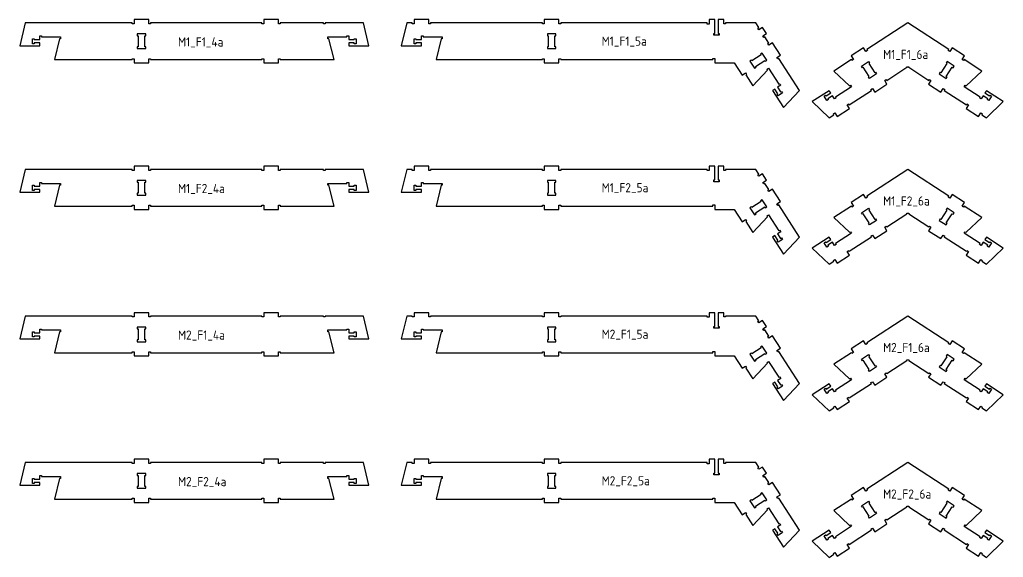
# Model space of a CAD drawing. Header units: millimetres. Extents: x -30325 to 14169, y -12596 to 6470.
# Drawn here: x -10213 to -4844, y -2158 to 777 of the extents above; entities that cross this region are included whole.
import ezdxf

# ---------------------------------------------------------------- set-up
doc = ezdxf.new("R2010")
doc.units = ezdxf.units.MM
doc.header["$MEASUREMENT"] = 0
doc.layers.add('freeswerk_CODES', color=50, linetype='Continuous')

msp = doc.modelspace()

# ---------------------------------------------------------------- linework, layer by layer
for points in [[(-8376.6, 644.7), (-8386.6, 644.7), (-8386.6, 649.7), (-8416.6, 649.7), (-8416.6, 634.7), (-8306.6, 634.7), (-8336.6, 758.7), (-8544.9, 758.7), (-8544.9, 753.7), (-8554.9, 753.7), (-8554.9, 758.7), (-8790.6, 758.7), (-8790.6, 753.7), (-8800.6, 753.7), (-8800.6, 776.7), (-8880.6, 776.7), (-8880.6, 753.7), (-8890.6, 753.7), (-8890.6, 758.7), (-9497.6, 758.7), (-9497.6, 753.7), (-9507.6, 753.7), (-9507.6, 776.7), (-9587.6, 776.7), (-9587.6, 753.7), (-9597.6, 753.7), (-9597.6, 758.7), (-10182.5, 758.7), (-10212.5, 634.7), (-10102.5, 634.7), (-10102.5, 649.7), (-10132.5, 649.7), (-10132.5, 644.7), (-10142.5, 644.7), (-10142.5, 672.7), (-10132.5, 672.7), (-10132.5, 667.7), (-10102.5, 667.7), (-10102.5, 687.7), (-10092.5, 687.7), (-10092.5, 682.7), (-9988.9, 682.7), (-9988.9, 672.7), (-9994.9, 672.7), (-10022.5, 558.7), (-9597.6, 558.7), (-9597.6, 563.7), (-9587.6, 563.7), (-9587.6, 540.7), (-9507.6, 540.7), (-9507.6, 563.7), (-9497.6, 563.7), (-9497.6, 558.7), (-8890.6, 558.7), (-8890.6, 563.7), (-8880.6, 563.7), (-8880.6, 540.7), (-8800.6, 540.7), (-8800.6, 563.7), (-8790.6, 563.7), (-8790.6, 558.7), (-8496.6, 558.7), (-8524.2, 672.7), (-8530.1, 672.7), (-8530.1, 682.7), (-8426.6, 682.7), (-8426.6, 687.7), (-8416.6, 687.7), (-8416.6, 667.7), (-8386.6, 667.7), (-8386.6, 672.7), (-8376.6, 672.7)], [(-8049.4, 667.7), (-8019.4, 667.7), (-8019.4, 687.7), (-8009.4, 687.7), (-8009.4, 682.7), (-7905.8, 682.7), (-7905.8, 672.7), (-7911.8, 672.7), (-7939.4, 558.7), (-7359.4, 558.7), (-7359.4, 563.7), (-7349.4, 563.7), (-7349.4, 540.7), (-7269.4, 540.7), (-7269.4, 563.7), (-7259.4, 563.7), (-7259.4, 558.7), (-6428.4, 558.7), (-6428.4, 565.4), (-6418.4, 565.4), (-6418.4, 540.7), (-6313.5, 540.7), (-6269.8, 473.4), (-6250.5, 485.9), (-6245.1, 477.6), (-6249.3, 474.8), (-6210.6, 415.3), (-6130, 500.6), (-6133.3, 505.6), (-6124.9, 511.1), (-6068.5, 424.2), (-6064.3, 426.9), (-6058.8, 418.5), (-6075.6, 407.6), (-6059.2, 382.5), (-6055, 385.2), (-6049.6, 376.8), (-6073.1, 361.6), (-6078.5, 369.9), (-6074.3, 372.7), (-6090.7, 397.8), (-6103.3, 389.7), (-6043.3, 297.4), (-5955.7, 390.2), (-6069.6, 565.4), (-6073.8, 562.7), (-6079.2, 571), (-6059.9, 583.6), (-6103.5, 650.7), (-6122.8, 638.1), (-6128.3, 646.5), (-6124.1, 649.2), (-6145.9, 682.8), (-6150.1, 680), (-6155.5, 688.4), (-6136.2, 701), (-6158, 734.5), (-6177.3, 722), (-6182.8, 730.3), (-6178.6, 733.1), (-6195.2, 758.7), (-6359.4, 758.7), (-6359.4, 753.7), (-6369.4, 753.7), (-6369.4, 776.7), (-6400.4, 776.7), (-6400.4, 701.7), (-6395.4, 701.7), (-6395.4, 691.7), (-6423.4, 691.7), (-6423.4, 701.7), (-6418.4, 701.7), (-6418.4, 776.7), (-6449.4, 776.7), (-6449.4, 752.7), (-6459.4, 752.7), (-6459.4, 758.7), (-7259.4, 758.7), (-7259.4, 753.7), (-7269.4, 753.7), (-7269.4, 776.7), (-7349.4, 776.7), (-7349.4, 753.7), (-7359.4, 753.7), (-7359.4, 758.7), (-7969.4, 758.7), (-7969.4, 753.7), (-7979.4, 753.7), (-7979.4, 776.7), (-8059.4, 776.7), (-8059.4, 753.7), (-8069.4, 753.7), (-8069.4, 758.7), (-8099.4, 758.7), (-8129.4, 634.7), (-8019.4, 634.7), (-8019.4, 649.7), (-8049.4, 649.7), (-8049.4, 644.7), (-8059.4, 644.7), (-8059.4, 672.7), (-8049.4, 672.7)], [(-9524.6, 698.7), (-9570.6, 698.7), (-9570.6, 688.7), (-9565.6, 688.7), (-9565.6, 628.7), (-9570.6, 628.7), (-9570.6, 618.7), (-9524.6, 618.7), (-9524.6, 628.7), (-9529.6, 628.7), (-9529.6, 688.7), (-9524.6, 688.7)], [(-7332.4, 698.7), (-7332.4, 688.7), (-7327.4, 688.7), (-7327.4, 628.7), (-7332.4, 628.7), (-7332.4, 618.7), (-7286.4, 618.7), (-7286.4, 628.7), (-7291.4, 628.7), (-7291.4, 688.7), (-7286.4, 688.7), (-7286.4, 698.7)], [(-6215.6, 551.6), (-6218.4, 555.7), (-6226.8, 550.3), (-6201.7, 511.7), (-6193.3, 517.2), (-6196, 521.4), (-6145.7, 554.1), (-6143, 549.9), (-6134.6, 555.3), (-6159.7, 593.9), (-6168.1, 588.4), (-6165.3, 584.3)], [(-5544.9, 486.6), (-5540.7, 489.3), (-5535.2, 481), (-5573.8, 455.9), (-5579.3, 464.3), (-5575.1, 467), (-5607.8, 517.3), (-5612, 514.6), (-5617.4, 523), (-5578.8, 548), (-5573.4, 539.6), (-5577.6, 536.9)], [(-5122, 517.3), (-5117.8, 514.6), (-5112.3, 523), (-5150.9, 548), (-5156.3, 539.6), (-5152.1, 536.9), (-5184.8, 486.6), (-5189, 489.3), (-5194.5, 481), (-5155.9, 455.9), (-5150.5, 464.3), (-5154.7, 467)], [(-8376.6, -155.3), (-8386.6, -155.3), (-8386.6, -150.3), (-8416.6, -150.3), (-8416.6, -165.3), (-8306.6, -165.3), (-8336.6, -41.3), (-8544.9, -41.3), (-8544.9, -46.3), (-8554.9, -46.3), (-8554.9, -41.3), (-8790.6, -41.3), (-8790.6, -46.3), (-8800.6, -46.3), (-8800.6, -23.3), (-8880.6, -23.3), (-8880.6, -46.3), (-8890.6, -46.3), (-8890.6, -41.3), (-9497.6, -41.3), (-9497.6, -46.3), (-9507.6, -46.3), (-9507.6, -23.3), (-9587.6, -23.3), (-9587.6, -46.3), (-9597.6, -46.3), (-9597.6, -41.3), (-10182.5, -41.3), (-10212.5, -165.3), (-10102.5, -165.3), (-10102.5, -150.3), (-10132.5, -150.3), (-10132.5, -155.3), (-10142.5, -155.3), (-10142.5, -127.3), (-10132.5, -127.3), (-10132.5, -132.3), (-10102.5, -132.3), (-10102.5, -112.3), (-10092.5, -112.3), (-10092.5, -117.3), (-9988.9, -117.3), (-9988.9, -127.3), (-9994.9, -127.3), (-10022.5, -241.3), (-9597.6, -241.3), (-9597.6, -236.3), (-9587.6, -236.3), (-9587.6, -259.3), (-9507.6, -259.3), (-9507.6, -236.3), (-9497.6, -236.3), (-9497.6, -241.3), (-8890.6, -241.3), (-8890.6, -236.3), (-8880.6, -236.3), (-8880.6, -259.3), (-8800.6, -259.3), (-8800.6, -236.3), (-8790.6, -236.3), (-8790.6, -241.3), (-8496.6, -241.3), (-8524.2, -127.3), (-8530.1, -127.3), (-8530.1, -117.3), (-8426.6, -117.3), (-8426.6, -112.3), (-8416.6, -112.3), (-8416.6, -132.3), (-8386.6, -132.3), (-8386.6, -127.3), (-8376.6, -127.3)], [(-8049.4, -132.3), (-8019.4, -132.3), (-8019.4, -112.3), (-8009.4, -112.3), (-8009.4, -117.3), (-7905.8, -117.3), (-7905.8, -127.3), (-7911.8, -127.3), (-7939.4, -241.3), (-7359.4, -241.3), (-7359.4, -236.3), (-7349.4, -236.3), (-7349.4, -259.3), (-7269.4, -259.3), (-7269.4, -236.3), (-7259.4, -236.3), (-7259.4, -241.3), (-6428.4, -241.3), (-6428.4, -234.6), (-6418.4, -234.6), (-6418.4, -259.3), (-6313.5, -259.3), (-6269.8, -326.6), (-6250.5, -314.1), (-6245.1, -322.4), (-6249.3, -325.2), (-6210.6, -384.7), (-6130, -299.4), (-6133.3, -294.4), (-6124.9, -288.9), (-6068.5, -375.8), (-6064.3, -373.1), (-6058.8, -381.5), (-6075.6, -392.4), (-6059.2, -417.5), (-6055, -414.8), (-6049.6, -423.2), (-6073.1, -438.4), (-6078.5, -430.1), (-6074.3, -427.3), (-6090.7, -402.2), (-6103.3, -410.3), (-6043.3, -502.6), (-5955.7, -409.8), (-6069.6, -234.6), (-6073.8, -237.3), (-6079.2, -229), (-6059.9, -216.4), (-6103.5, -149.3), (-6122.8, -161.9), (-6128.3, -153.5), (-6124.1, -150.8), (-6145.9, -117.2), (-6150.1, -120), (-6155.5, -111.6), (-6136.2, -99), (-6158, -65.5), (-6177.3, -78), (-6182.8, -69.7), (-6178.6, -66.9), (-6195.2, -41.3), (-6359.4, -41.3), (-6359.4, -46.3), (-6369.4, -46.3), (-6369.4, -23.3), (-6400.4, -23.3), (-6400.4, -98.3), (-6395.4, -98.3), (-6395.4, -108.3), (-6423.4, -108.3), (-6423.4, -98.3), (-6418.4, -98.3), (-6418.4, -23.3), (-6449.4, -23.3), (-6449.4, -47.3), (-6459.4, -47.3), (-6459.4, -41.3), (-7259.4, -41.3), (-7259.4, -46.3), (-7269.4, -46.3), (-7269.4, -23.3), (-7349.4, -23.3), (-7349.4, -46.3), (-7359.4, -46.3), (-7359.4, -41.3), (-7969.4, -41.3), (-7969.4, -46.3), (-7979.4, -46.3), (-7979.4, -23.3), (-8059.4, -23.3), (-8059.4, -46.3), (-8069.4, -46.3), (-8069.4, -41.3), (-8099.4, -41.3), (-8129.4, -165.3), (-8019.4, -165.3), (-8019.4, -150.3), (-8049.4, -150.3), (-8049.4, -155.3), (-8059.4, -155.3), (-8059.4, -127.3), (-8049.4, -127.3)], [(-9524.6, -101.3), (-9570.6, -101.3), (-9570.6, -111.3), (-9565.6, -111.3), (-9565.6, -171.3), (-9570.6, -171.3), (-9570.6, -181.3), (-9524.6, -181.3), (-9524.6, -171.3), (-9529.6, -171.3), (-9529.6, -111.3), (-9524.6, -111.3)], [(-7332.4, -101.3), (-7332.4, -111.3), (-7327.4, -111.3), (-7327.4, -171.3), (-7332.4, -171.3), (-7332.4, -181.3), (-7286.4, -181.3), (-7286.4, -171.3), (-7291.4, -171.3), (-7291.4, -111.3), (-7286.4, -111.3), (-7286.4, -101.3)], [(-6215.6, -248.4), (-6218.4, -244.3), (-6226.8, -249.7), (-6201.7, -288.3), (-6193.3, -282.8), (-6196, -278.6), (-6145.7, -245.9), (-6143, -250.1), (-6134.6, -244.7), (-6159.7, -206.1), (-6168.1, -211.6), (-6165.3, -215.7)], [(-5544.9, -313.4), (-5540.7, -310.7), (-5535.2, -319), (-5573.8, -344.1), (-5579.3, -335.7), (-5575.1, -333), (-5607.8, -282.7), (-5612, -285.4), (-5617.4, -277), (-5578.8, -252), (-5573.4, -260.4), (-5577.6, -263.1)], [(-5122, -282.7), (-5117.8, -285.4), (-5112.3, -277), (-5150.9, -252), (-5156.3, -260.4), (-5152.1, -263.1), (-5184.8, -313.4), (-5189, -310.7), (-5194.5, -319), (-5155.9, -344.1), (-5150.5, -335.7), (-5154.7, -333)], [(-8376.6, -955.3), (-8386.6, -955.3), (-8386.6, -950.3), (-8416.6, -950.3), (-8416.6, -965.3), (-8306.6, -965.3), (-8336.6, -841.3), (-8544.9, -841.3), (-8544.9, -846.3), (-8554.9, -846.3), (-8554.9, -841.3), (-8790.6, -841.3), (-8790.6, -846.3), (-8800.6, -846.3), (-8800.6, -823.3), (-8880.6, -823.3), (-8880.6, -846.3), (-8890.6, -846.3), (-8890.6, -841.3), (-9497.6, -841.3), (-9497.6, -846.3), (-9507.6, -846.3), (-9507.6, -823.3), (-9587.6, -823.3), (-9587.6, -846.3), (-9597.6, -846.3), (-9597.6, -841.3), (-10182.5, -841.3), (-10212.5, -965.3), (-10102.5, -965.3), (-10102.5, -950.3), (-10132.5, -950.3), (-10132.5, -955.3), (-10142.5, -955.3), (-10142.5, -927.3), (-10132.5, -927.3), (-10132.5, -932.3), (-10102.5, -932.3), (-10102.5, -912.3), (-10092.5, -912.3), (-10092.5, -917.3), (-9988.9, -917.3), (-9988.9, -927.3), (-9994.9, -927.3), (-10022.5, -1041.3), (-9597.6, -1041.3), (-9597.6, -1036.3), (-9587.6, -1036.3), (-9587.6, -1059.3), (-9507.6, -1059.3), (-9507.6, -1036.3), (-9497.6, -1036.3), (-9497.6, -1041.3), (-8890.6, -1041.3), (-8890.6, -1036.3), (-8880.6, -1036.3), (-8880.6, -1059.3), (-8800.6, -1059.3), (-8800.6, -1036.3), (-8790.6, -1036.3), (-8790.6, -1041.3), (-8496.6, -1041.3), (-8524.2, -927.3), (-8530.1, -927.3), (-8530.1, -917.3), (-8426.6, -917.3), (-8426.6, -912.3), (-8416.6, -912.3), (-8416.6, -932.3), (-8386.6, -932.3), (-8386.6, -927.3), (-8376.6, -927.3)], [(-8049.4, -932.3), (-8019.4, -932.3), (-8019.4, -912.3), (-8009.4, -912.3), (-8009.4, -917.3), (-7905.8, -917.3), (-7905.8, -927.3), (-7911.8, -927.3), (-7939.4, -1041.3), (-7359.4, -1041.3), (-7359.4, -1036.3), (-7349.4, -1036.3), (-7349.4, -1059.3), (-7269.4, -1059.3), (-7269.4, -1036.3), (-7259.4, -1036.3), (-7259.4, -1041.3), (-6428.4, -1041.3), (-6428.4, -1034.6), (-6418.4, -1034.6), (-6418.4, -1059.3), (-6313.5, -1059.3), (-6269.8, -1126.6), (-6250.5, -1114.1), (-6245.1, -1122.4), (-6249.3, -1125.2), (-6210.6, -1184.7), (-6130, -1099.4), (-6133.3, -1094.4), (-6124.9, -1088.9), (-6068.5, -1175.8), (-6064.3, -1173.1), (-6058.8, -1181.5), (-6075.6, -1192.4), (-6059.2, -1217.5), (-6055, -1214.8), (-6049.6, -1223.2), (-6073.1, -1238.4), (-6078.5, -1230.1), (-6074.3, -1227.3), (-6090.7, -1202.2), (-6103.3, -1210.3), (-6043.3, -1302.6), (-5955.7, -1209.8), (-6069.6, -1034.6), (-6073.8, -1037.3), (-6079.2, -1029), (-6059.9, -1016.4), (-6103.5, -949.3), (-6122.8, -961.9), (-6128.3, -953.5), (-6124.1, -950.8), (-6145.9, -917.2), (-6150.1, -920), (-6155.5, -911.6), (-6136.2, -899), (-6158, -865.5), (-6177.3, -878), (-6182.8, -869.7), (-6178.6, -866.9), (-6195.2, -841.3), (-6359.4, -841.3), (-6359.4, -846.3), (-6369.4, -846.3), (-6369.4, -823.3), (-6400.4, -823.3), (-6400.4, -898.3), (-6395.4, -898.3), (-6395.4, -908.3), (-6423.4, -908.3), (-6423.4, -898.3), (-6418.4, -898.3), (-6418.4, -823.3), (-6449.4, -823.3), (-6449.4, -847.3), (-6459.4, -847.3), (-6459.4, -841.3), (-7259.4, -841.3), (-7259.4, -846.3), (-7269.4, -846.3), (-7269.4, -823.3), (-7349.4, -823.3), (-7349.4, -846.3), (-7359.4, -846.3), (-7359.4, -841.3), (-7969.4, -841.3), (-7969.4, -846.3), (-7979.4, -846.3), (-7979.4, -823.3), (-8059.4, -823.3), (-8059.4, -846.3), (-8069.4, -846.3), (-8069.4, -841.3), (-8099.4, -841.3), (-8129.4, -965.3), (-8019.4, -965.3), (-8019.4, -950.3), (-8049.4, -950.3), (-8049.4, -955.3), (-8059.4, -955.3), (-8059.4, -927.3), (-8049.4, -927.3)], [(-9524.6, -901.3), (-9570.6, -901.3), (-9570.6, -911.3), (-9565.6, -911.3), (-9565.6, -971.3), (-9570.6, -971.3), (-9570.6, -981.3), (-9524.6, -981.3), (-9524.6, -971.3), (-9529.6, -971.3), (-9529.6, -911.3), (-9524.6, -911.3)], [(-7332.4, -901.3), (-7332.4, -911.3), (-7327.4, -911.3), (-7327.4, -971.3), (-7332.4, -971.3), (-7332.4, -981.3), (-7286.4, -981.3), (-7286.4, -971.3), (-7291.4, -971.3), (-7291.4, -911.3), (-7286.4, -911.3), (-7286.4, -901.3)], [(-6215.6, -1048.4), (-6218.4, -1044.3), (-6226.8, -1049.7), (-6201.7, -1088.3), (-6193.3, -1082.8), (-6196, -1078.6), (-6145.7, -1045.9), (-6143, -1050.1), (-6134.6, -1044.7), (-6159.7, -1006.1), (-6168.1, -1011.6), (-6165.3, -1015.7)], [(-5544.9, -1113.4), (-5540.7, -1110.7), (-5535.2, -1119), (-5573.8, -1144.1), (-5579.3, -1135.7), (-5575.1, -1133), (-5607.8, -1082.7), (-5612, -1085.4), (-5617.4, -1077), (-5578.8, -1052), (-5573.4, -1060.4), (-5577.6, -1063.1)], [(-5122, -1082.7), (-5117.8, -1085.4), (-5112.3, -1077), (-5150.9, -1052), (-5156.3, -1060.4), (-5152.1, -1063.1), (-5184.8, -1113.4), (-5189, -1110.7), (-5194.5, -1119), (-5155.9, -1144.1), (-5150.5, -1135.7), (-5154.7, -1133)], [(-8376.6, -1755.3), (-8386.6, -1755.3), (-8386.6, -1750.3), (-8416.6, -1750.3), (-8416.6, -1765.3), (-8306.6, -1765.3), (-8336.6, -1641.3), (-8544.9, -1641.3), (-8544.9, -1646.3), (-8554.9, -1646.3), (-8554.9, -1641.3), (-8790.6, -1641.3), (-8790.6, -1646.3), (-8800.6, -1646.3), (-8800.6, -1623.3), (-8880.6, -1623.3), (-8880.6, -1646.3), (-8890.6, -1646.3), (-8890.6, -1641.3), (-9497.6, -1641.3), (-9497.6, -1646.3), (-9507.6, -1646.3), (-9507.6, -1623.3), (-9587.6, -1623.3), (-9587.6, -1646.3), (-9597.6, -1646.3), (-9597.6, -1641.3), (-10182.5, -1641.3), (-10212.5, -1765.3), (-10102.5, -1765.3), (-10102.5, -1750.3), (-10132.5, -1750.3), (-10132.5, -1755.3), (-10142.5, -1755.3), (-10142.5, -1727.3), (-10132.5, -1727.3), (-10132.5, -1732.3), (-10102.5, -1732.3), (-10102.5, -1712.3), (-10092.5, -1712.3), (-10092.5, -1717.3), (-9988.9, -1717.3), (-9988.9, -1727.3), (-9994.9, -1727.3), (-10022.5, -1841.3), (-9597.6, -1841.3), (-9597.6, -1836.3), (-9587.6, -1836.3), (-9587.6, -1859.3), (-9507.6, -1859.3), (-9507.6, -1836.3), (-9497.6, -1836.3), (-9497.6, -1841.3), (-8890.6, -1841.3), (-8890.6, -1836.3), (-8880.6, -1836.3), (-8880.6, -1859.3), (-8800.6, -1859.3), (-8800.6, -1836.3), (-8790.6, -1836.3), (-8790.6, -1841.3), (-8496.6, -1841.3), (-8524.2, -1727.3), (-8530.1, -1727.3), (-8530.1, -1717.3), (-8426.6, -1717.3), (-8426.6, -1712.3), (-8416.6, -1712.3), (-8416.6, -1732.3), (-8386.6, -1732.3), (-8386.6, -1727.3), (-8376.6, -1727.3)], [(-8049.4, -1732.3), (-8019.4, -1732.3), (-8019.4, -1712.3), (-8009.4, -1712.3), (-8009.4, -1717.3), (-7905.8, -1717.3), (-7905.8, -1727.3), (-7911.8, -1727.3), (-7939.4, -1841.3), (-7359.4, -1841.3), (-7359.4, -1836.3), (-7349.4, -1836.3), (-7349.4, -1859.3), (-7269.4, -1859.3), (-7269.4, -1836.3), (-7259.4, -1836.3), (-7259.4, -1841.3), (-6428.4, -1841.3), (-6428.4, -1834.6), (-6418.4, -1834.6), (-6418.4, -1859.3), (-6313.5, -1859.3), (-6269.8, -1926.6), (-6250.5, -1914.1), (-6245.1, -1922.4), (-6249.3, -1925.2), (-6210.6, -1984.7), (-6130, -1899.4), (-6133.3, -1894.4), (-6124.9, -1888.9), (-6068.5, -1975.8), (-6064.3, -1973.1), (-6058.8, -1981.5), (-6075.6, -1992.4), (-6059.2, -2017.5), (-6055, -2014.8), (-6049.6, -2023.2), (-6073.1, -2038.4), (-6078.5, -2030.1), (-6074.3, -2027.3), (-6090.7, -2002.2), (-6103.3, -2010.3), (-6043.3, -2102.6), (-5955.7, -2009.8), (-6069.6, -1834.6), (-6073.8, -1837.3), (-6079.2, -1829), (-6059.9, -1816.4), (-6103.5, -1749.3), (-6122.8, -1761.9), (-6128.3, -1753.5), (-6124.1, -1750.8), (-6145.9, -1717.2), (-6150.1, -1720), (-6155.5, -1711.6), (-6136.2, -1699), (-6158, -1665.5), (-6177.3, -1678), (-6182.8, -1669.7), (-6178.6, -1666.9), (-6195.2, -1641.3), (-6359.4, -1641.3), (-6359.4, -1646.3), (-6369.4, -1646.3), (-6369.4, -1623.3), (-6400.4, -1623.3), (-6400.4, -1698.3), (-6395.4, -1698.3), (-6395.4, -1708.3), (-6423.4, -1708.3), (-6423.4, -1698.3), (-6418.4, -1698.3), (-6418.4, -1623.3), (-6449.4, -1623.3), (-6449.4, -1647.3), (-6459.4, -1647.3), (-6459.4, -1641.3), (-7259.4, -1641.3), (-7259.4, -1646.3), (-7269.4, -1646.3), (-7269.4, -1623.3), (-7349.4, -1623.3), (-7349.4, -1646.3), (-7359.4, -1646.3), (-7359.4, -1641.3), (-7969.4, -1641.3), (-7969.4, -1646.3), (-7979.4, -1646.3), (-7979.4, -1623.3), (-8059.4, -1623.3), (-8059.4, -1646.3), (-8069.4, -1646.3), (-8069.4, -1641.3), (-8099.4, -1641.3), (-8129.4, -1765.3), (-8019.4, -1765.3), (-8019.4, -1750.3), (-8049.4, -1750.3), (-8049.4, -1755.3), (-8059.4, -1755.3), (-8059.4, -1727.3), (-8049.4, -1727.3)], [(-9524.6, -1701.3), (-9570.6, -1701.3), (-9570.6, -1711.3), (-9565.6, -1711.3), (-9565.6, -1771.3), (-9570.6, -1771.3), (-9570.6, -1781.3), (-9524.6, -1781.3), (-9524.6, -1771.3), (-9529.6, -1771.3), (-9529.6, -1711.3), (-9524.6, -1711.3)], [(-7332.4, -1701.3), (-7332.4, -1711.3), (-7327.4, -1711.3), (-7327.4, -1771.3), (-7332.4, -1771.3), (-7332.4, -1781.3), (-7286.4, -1781.3), (-7286.4, -1771.3), (-7291.4, -1771.3), (-7291.4, -1711.3), (-7286.4, -1711.3), (-7286.4, -1701.3)], [(-6215.6, -1848.4), (-6218.4, -1844.3), (-6226.8, -1849.7), (-6201.7, -1888.3), (-6193.3, -1882.8), (-6196, -1878.6), (-6145.7, -1845.9), (-6143, -1850.1), (-6134.6, -1844.7), (-6159.7, -1806.1), (-6168.1, -1811.6), (-6165.3, -1815.7)], [(-5544.9, -1913.4), (-5540.7, -1910.7), (-5535.2, -1919), (-5573.8, -1944.1), (-5579.3, -1935.7), (-5575.1, -1933), (-5607.8, -1882.7), (-5612, -1885.4), (-5617.4, -1877), (-5578.8, -1852), (-5573.4, -1860.4), (-5577.6, -1863.1)], [(-5122, -1882.7), (-5117.8, -1885.4), (-5112.3, -1877), (-5150.9, -1852), (-5156.3, -1860.4), (-5152.1, -1863.1), (-5184.8, -1913.4), (-5189, -1910.7), (-5194.5, -1919), (-5155.9, -1944.1), (-5150.5, -1935.7), (-5154.7, -1933)]]:
    msp.add_lwpolyline(points, close=True)
for points in [[(-5046.7, 291.9), (-4979.6, 248.3), (-4967.1, 267.5), (-4958.7, 262.1), (-4961.4, 257.9), (-4936.2, 241.5), (-4843.5, 329.2), (-4935.7, 389.1), (-4943.9, 376.5), (-4918.8, 360.2), (-4916, 364.4), (-4907.6, 358.9), (-4922.9, 335.4), (-4931.3, 340.9), (-4928.6, 345.1), (-4953.7, 361.4), (-4964.6, 344.7), (-4973, 350.1), (-4970.3, 354.3), (-5057.1, 410.7), (-5051.6, 419.1), (-5046.6, 415.9), (-4961.4, 496.4), (-5057, 558.6), (-5060.2, 553.5), (-5068.6, 559), (-5055.5, 579.1), (-5122.6, 622.7), (-5135.7, 602.6), (-5144.1, 608), (-5140.8, 613.1), (-5364.9, 758.7), (-5588.9, 613.1), (-5585.6, 608), (-5594, 602.6), (-5607.1, 622.7), (-5674.2, 579.1), (-5661.1, 559), (-5669.5, 553.5), (-5672.7, 558.6), (-5768.3, 496.4), (-5683.1, 415.9), (-5678, 419.2), (-5672.6, 410.8), (-5759.4, 354.3), (-5756.7, 350.1), (-5765.1, 344.7), (-5776, 361.4), (-5801.2, 345.1), (-5798.4, 340.9), (-5806.8, 335.4), (-5822.1, 358.9), (-5813.7, 364.4), (-5811, 360.2), (-5785.8, 376.5), (-5794, 389.1), (-5886.2, 329.2)], [(-5886.2, 329.2), (-5793.5, 241.5), (-5768.3, 257.9), (-5771.1, 262.1), (-5762.7, 267.5), (-5750.1, 248.2), (-5683.1, 291.8), (-5695.6, 311.1), (-5687.2, 316.6), (-5684.5, 312.4), (-5563.7, 390.9), (-5566.5, 395.1), (-5558.1, 400.5), (-5545.6, 381.2), (-5478.5, 424.8), (-5491, 444.1), (-5482.6, 449.6), (-5479.9, 445.4), (-5369.9, 516.9), (-5369.9, 520.1), (-5359.9, 520.1), (-5359.9, 516.9), (-5249.8, 445.4), (-5247.1, 449.5), (-5238.7, 444.1), (-5251.2, 424.8), (-5184.2, 381.2), (-5171.6, 400.5), (-5163.3, 395.1), (-5166, 390.9), (-5045.2, 312.4), (-5042.5, 316.6), (-5034.1, 311.1), (-5046.7, 291.9)], [(-5046.7, -508.1), (-4979.6, -551.7), (-4967.1, -532.5), (-4958.7, -537.9), (-4961.4, -542.1), (-4936.2, -558.5), (-4843.5, -470.8), (-4935.7, -410.9), (-4943.9, -423.5), (-4918.8, -439.8), (-4916, -435.6), (-4907.6, -441.1), (-4922.9, -464.6), (-4931.3, -459.1), (-4928.6, -454.9), (-4953.7, -438.6), (-4964.6, -455.3), (-4973, -449.9), (-4970.3, -445.7), (-5057.1, -389.3), (-5051.6, -380.9), (-5046.6, -384.1), (-4961.4, -303.6), (-5057, -241.4), (-5060.2, -246.5), (-5068.6, -241), (-5055.5, -220.9), (-5122.6, -177.3), (-5135.7, -197.4), (-5144.1, -192), (-5140.8, -186.9), (-5364.9, -41.3), (-5588.9, -186.9), (-5585.6, -192), (-5594, -197.4), (-5607.1, -177.3), (-5674.2, -220.9), (-5661.1, -241), (-5669.5, -246.5), (-5672.7, -241.4), (-5768.3, -303.6), (-5683.1, -384.1), (-5678, -380.8), (-5672.6, -389.2), (-5759.4, -445.7), (-5756.7, -449.9), (-5765.1, -455.3), (-5776, -438.6), (-5801.2, -454.9), (-5798.4, -459.1), (-5806.8, -464.6), (-5822.1, -441.1), (-5813.7, -435.6), (-5811, -439.8), (-5785.8, -423.5), (-5794, -410.9), (-5886.2, -470.8)], [(-5886.2, -470.8), (-5793.5, -558.5), (-5768.3, -542.1), (-5771.1, -537.9), (-5762.7, -532.5), (-5750.1, -551.8), (-5683.1, -508.2), (-5695.6, -488.9), (-5687.2, -483.4), (-5684.5, -487.6), (-5563.7, -409.1), (-5566.5, -404.9), (-5558.1, -399.5), (-5545.6, -418.8), (-5478.5, -375.2), (-5491, -355.9), (-5482.6, -350.4), (-5479.9, -354.6), (-5369.9, -283.1), (-5369.9, -279.9), (-5359.9, -279.9), (-5359.9, -283.1), (-5249.8, -354.6), (-5247.1, -350.5), (-5238.7, -355.9), (-5251.2, -375.2), (-5184.2, -418.8), (-5171.6, -399.5), (-5163.3, -404.9), (-5166, -409.1), (-5045.2, -487.6), (-5042.5, -483.4), (-5034.1, -488.9), (-5046.7, -508.1)], [(-5046.7, -1308.1), (-4979.6, -1351.7), (-4967.1, -1332.5), (-4958.7, -1337.9), (-4961.4, -1342.1), (-4936.2, -1358.5), (-4843.5, -1270.8), (-4935.7, -1210.9), (-4943.9, -1223.5), (-4918.8, -1239.8), (-4916, -1235.6), (-4907.6, -1241.1), (-4922.9, -1264.6), (-4931.3, -1259.1), (-4928.6, -1254.9), (-4953.7, -1238.6), (-4964.6, -1255.3), (-4973, -1249.9), (-4970.3, -1245.7), (-5057.1, -1189.3), (-5051.6, -1180.9), (-5046.6, -1184.1), (-4961.4, -1103.6), (-5057, -1041.4), (-5060.2, -1046.5), (-5068.6, -1041), (-5055.5, -1020.9), (-5122.6, -977.3), (-5135.7, -997.4), (-5144.1, -992), (-5140.8, -986.9), (-5364.9, -841.3), (-5588.9, -986.9), (-5585.6, -992), (-5594, -997.4), (-5607.1, -977.3), (-5674.2, -1020.9), (-5661.1, -1041), (-5669.5, -1046.5), (-5672.7, -1041.4), (-5768.3, -1103.6), (-5683.1, -1184.1), (-5678, -1180.8), (-5672.6, -1189.2), (-5759.4, -1245.7), (-5756.7, -1249.9), (-5765.1, -1255.3), (-5776, -1238.6), (-5801.2, -1254.9), (-5798.4, -1259.1), (-5806.8, -1264.6), (-5822.1, -1241.1), (-5813.7, -1235.6), (-5811, -1239.8), (-5785.8, -1223.5), (-5794, -1210.9), (-5886.2, -1270.8)], [(-5886.2, -1270.8), (-5793.5, -1358.5), (-5768.3, -1342.1), (-5771.1, -1337.9), (-5762.7, -1332.5), (-5750.1, -1351.8), (-5683.1, -1308.2), (-5695.6, -1288.9), (-5687.2, -1283.4), (-5684.5, -1287.6), (-5563.7, -1209.1), (-5566.5, -1204.9), (-5558.1, -1199.5), (-5545.6, -1218.8), (-5478.5, -1175.2), (-5491, -1155.9), (-5482.6, -1150.4), (-5479.9, -1154.6), (-5369.9, -1083.1), (-5369.9, -1079.9), (-5359.9, -1079.9), (-5359.9, -1083.1), (-5249.8, -1154.6), (-5247.1, -1150.5), (-5238.7, -1155.9), (-5251.2, -1175.2), (-5184.2, -1218.8), (-5171.6, -1199.5), (-5163.3, -1204.9), (-5166, -1209.1), (-5045.2, -1287.6), (-5042.5, -1283.4), (-5034.1, -1288.9), (-5046.7, -1308.1)], [(-5046.7, -2108.1), (-4979.6, -2151.7), (-4967.1, -2132.5), (-4958.7, -2137.9), (-4961.4, -2142.1), (-4936.2, -2158.5), (-4843.5, -2070.8), (-4935.7, -2010.9), (-4943.9, -2023.5), (-4918.8, -2039.8), (-4916, -2035.6), (-4907.6, -2041.1), (-4922.9, -2064.6), (-4931.3, -2059.1), (-4928.6, -2054.9), (-4953.7, -2038.6), (-4964.6, -2055.3), (-4973, -2049.9), (-4970.3, -2045.7), (-5057.1, -1989.3), (-5051.6, -1980.9), (-5046.6, -1984.1), (-4961.4, -1903.6), (-5057, -1841.4), (-5060.2, -1846.5), (-5068.6, -1841), (-5055.5, -1820.9), (-5122.6, -1777.3), (-5135.7, -1797.4), (-5144.1, -1792), (-5140.8, -1786.9), (-5364.9, -1641.3), (-5588.9, -1786.9), (-5585.6, -1792), (-5594, -1797.4), (-5607.1, -1777.3), (-5674.2, -1820.9), (-5661.1, -1841), (-5669.5, -1846.5), (-5672.7, -1841.4), (-5768.3, -1903.6), (-5683.1, -1984.1), (-5678, -1980.8), (-5672.6, -1989.2), (-5759.4, -2045.7), (-5756.7, -2049.9), (-5765.1, -2055.3), (-5776, -2038.6), (-5801.2, -2054.9), (-5798.4, -2059.1), (-5806.8, -2064.6), (-5822.1, -2041.1), (-5813.7, -2035.6), (-5811, -2039.8), (-5785.8, -2023.5), (-5794, -2010.9), (-5886.2, -2070.8)], [(-5886.2, -2070.8), (-5793.5, -2158.5), (-5768.3, -2142.1), (-5771.1, -2137.9), (-5762.7, -2132.5), (-5750.1, -2151.8), (-5683.1, -2108.2), (-5695.6, -2088.9), (-5687.2, -2083.4), (-5684.5, -2087.6), (-5563.7, -2009.1), (-5566.5, -2004.9), (-5558.1, -1999.5), (-5545.6, -2018.8), (-5478.5, -1975.2), (-5491, -1955.9), (-5482.6, -1950.4), (-5479.9, -1954.6), (-5369.9, -1883.1), (-5369.9, -1879.9), (-5359.9, -1879.9), (-5359.9, -1883.1), (-5249.8, -1954.6), (-5247.1, -1950.5), (-5238.7, -1955.9), (-5251.2, -1975.2), (-5184.2, -2018.8), (-5171.6, -1999.5), (-5163.3, -2004.9), (-5166, -2009.1), (-5045.2, -2087.6), (-5042.5, -2083.4), (-5034.1, -2088.9), (-5046.7, -2108.1)]]:
    msp.add_lwpolyline(points)

# ---------------------------------------------------------------- texts
at = {"layer": 'freeswerk_CODES', "char_height": 50, "attachment_point": 1}
for s, insert in [('{\\Fiso|c0;M1_F1_4a}', (-9348.1, 680)), ('{\\Fiso|c0;M1_F1_5a}', (-7035.8, 684.4)), ('{\\Fiso|c0;M1_F1_6a}', (-5499.7, 612)), ('{\\Fiso|c0;M1_F2_4a}', (-9348.1, -120)), ('{\\Fiso|c0;M1_F2_5a}', (-7035.8, -115.6)), ('{\\Fiso|c0;M1_F2_6a}', (-5499.7, -188)), ('{\\Fiso|c0;M2_F1_4a}', (-9348.1, -920)), ('{\\Fiso|c0;M2_F1_5a}', (-7035.8, -915.6)), ('{\\Fiso|c0;M2_F1_6a}', (-5499.7, -988)), ('{\\Fiso|c0;M2_F2_5a}', (-7035.8, -1715.6)), ('{\\Fiso|c0;M2_F2_4a}', (-9348.1, -1720)), ('{\\Fiso|c0;M2_F2_6a}', (-5499.7, -1788))]:
    msp.add_mtext_dynamic_manual_height_columns(s, width=318.081, gutter_width=1456.3, heights=[0], dxfattribs=dict(at, insert=insert))

doc.saveas('drawing.dxf')
